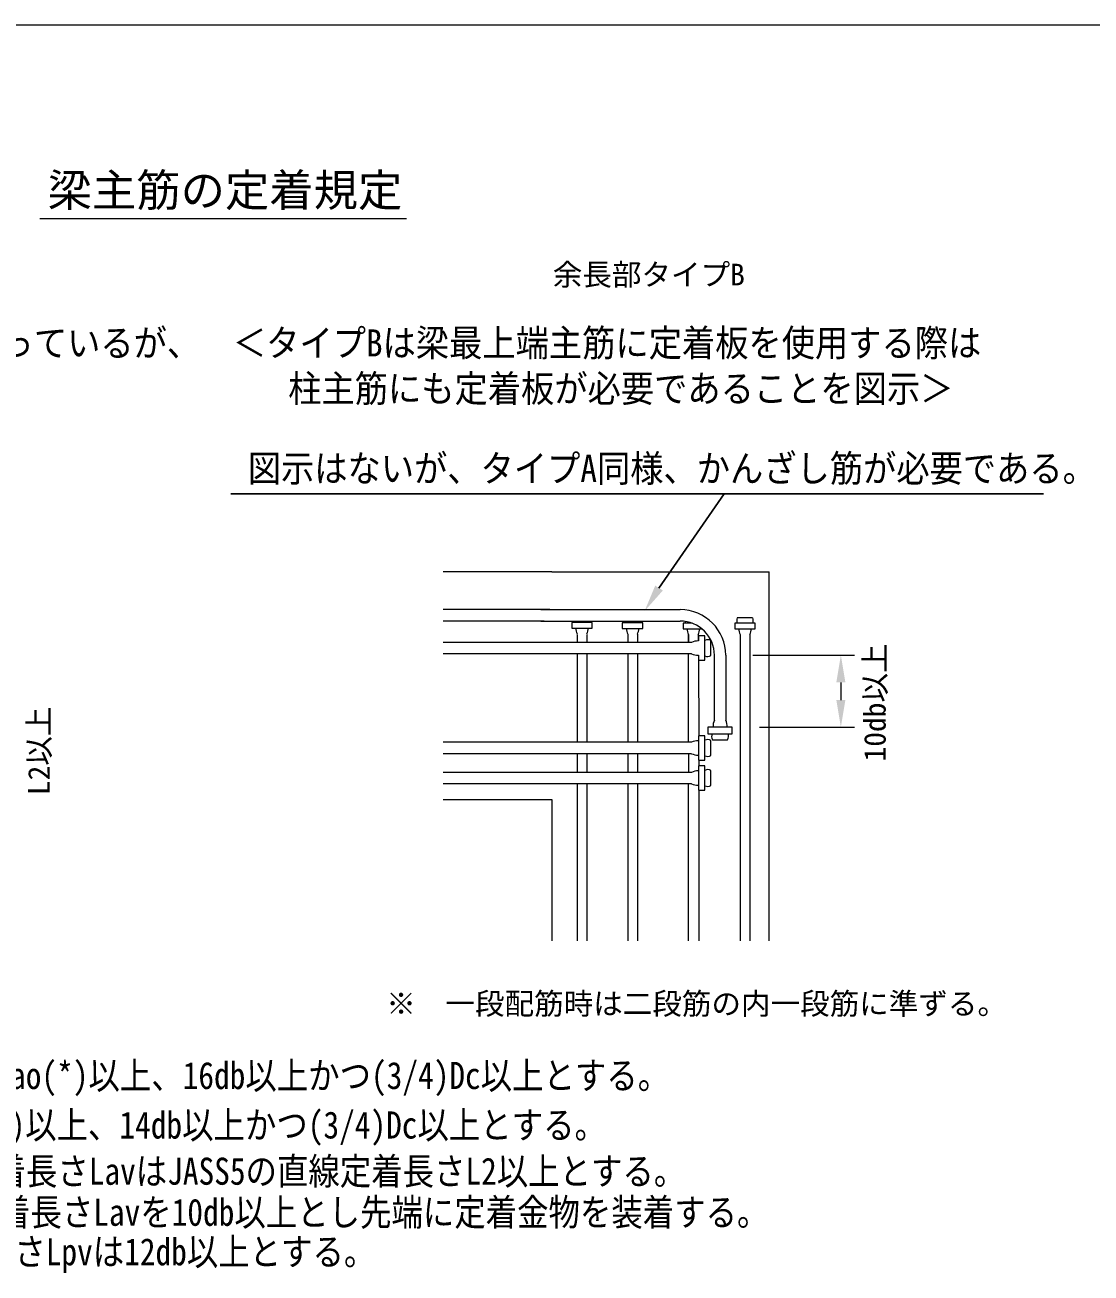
# Model space of a CAD drawing. Units: millimetres, scale not verified. Extents: x -25255 to 25671, y -15462 to 18552.
# Drawn here: x -9146 to -1934, y 1868 to 10316 of the extents above; entities that cross this region are included whole.
import ezdxf
from ezdxf.enums import TextEntityAlignment as Align

# ---------------------------------------------------------------- set-up
doc = ezdxf.new("R2010")
doc.units = ezdxf.units.MM
doc.header["$LTSCALE"] = 100
doc.linetypes.add('DASHED2', pattern=[3, 2, -1])
doc.layers.add('C-1_文字', color=7, linetype='DASHED2')
doc.layers.add('C-2_メモ', color=7, linetype='Continuous', lineweight=18)
doc.layers.add('C-7', color=7, linetype='Continuous', lineweight=18)
doc.styles.add('ＭＳ ゴシック', font='')
doc.styles.get('ＭＳ ゴシック').set_extended_font_data('MS Gothic')

msp = doc.modelspace()

# ---------------------------------------------------------------- linework, layer by layer
at = {"layer": 'C-1_文字', "linetype": 'Continuous'}
for p, q in [((-7752.3, 7141), (-2256.2, 7141)), ((-4858.9, 6504.6), (-4415.3, 7141.4))]:
    msp.add_line(p, q, dxfattribs=at)
at = {"layer": 'C-7', "color": 5}
for p, q in [((-25254.9, 10315.6), (25671, 10315.6)), ((-18470.4, 10315.6), (11043.5, 10315.6)), ((-5581.5, 6613.2), (-6316.9, 6613.2)), ((-5581.5, 6613.2), (-4110.7, 6613.2)), ((-4110.7, 4116.6), (-4110.7, 6613.2))]:
    msp.add_line(p, q, dxfattribs=at)
at = {"layer": 'C-7', "color": 3}
msp.add_line((-9045.3, 9004.9), (-6564.7, 9004.9), dxfattribs=at)
at = {"layer": 'C-7', "color": 1}
for p, q in [((-5594.6, 6358.2), (-6316.9, 6358.2)), ((-5656.9, 6358.2), (-4713.8, 6358.2)), ((-5634, 6281), (-6316.9, 6281)), ((-5656.9, 6281), (-4713.8, 6281)), ((-5446.9, 6270.2), (-5446.9, 6233.2)), ((-5307.9, 6270.2), (-5446.9, 6270.2)), ((-5307.9, 6233.2), (-5307.9, 6270.2)), ((-5105, 6267.9), (-5105, 6230.9)), ((-4966, 6267.9), (-5105, 6267.9)), ((-4966, 6230.9), (-4966, 6267.9)), ((-4344.3, 6265.6), (-4344.3, 6228.5)), ((-4205.3, 6265.6), (-4344.3, 6265.6)), ((-4225.3, 6302.7), (-4327.2, 6302.7)), ((-4205.3, 6228.5), (-4205.3, 6265.6)), ((-5446.9, 6233.2), (-5307.9, 6233.2)), ((-5409.9, 6189.2), (-5409.9, 6136.5)), ((-5345, 6189.2), (-5345, 6136.5)), ((-5105, 6230.9), (-4966, 6230.9)), ((-5067.9, 6191.5), (-5067.9, 6136.5)), ((-5003.1, 6191.5), (-5003.1, 6136.5)), ((-4694.1, 6228.5), (-4567, 6228.5)), ((-4657.1, 6136.5), (-4657.1, 6189.2)), ((-4657.1, 6189.2), (-4657.1, 6136.5)), ((-4657.1, 6189.2), (-4657.1, 6182.9)), ((-4592.2, 6189.2), (-4592.2, 6146.3)), ((-4546.5, 6180.6), (-4590.6, 6180.6)), ((-4590.6, 6180.6), (-4590.6, 6146.4)), ((-4546.5, 6015.2), (-4546.5, 6180.6)), ((-4344.3, 6228.5), (-4205.3, 6228.5)), ((-4307.2, 6189.2), (-4307.2, 4116.6)), ((-4242.4, 6189.2), (-4242.4, 4116.6)), ((-4637.4, 6136.5), (-6316.9, 6136.5)), ((-4505.7, 6046.9), (-4505.7, 6148.8)), ((-4637.4, 6059.3), (-6316.9, 6059.3)), ((-5409.9, 6059.3), (-5409.9, 5460.5)), ((-5345, 6059.3), (-5345, 5460.5)), ((-5067.9, 6059.3), (-5067.9, 5460.5)), ((-5003.1, 6059.3), (-5003.1, 5460.5)), ((-4657.1, 5460.5), (-4657.1, 6059.3)), ((-4590.6, 6049.4), (-4590.6, 6015.2)), ((-4590.6, 6015.2), (-4546.5, 6015.2)), ((-4589.1, 6015.2), (-4588.3, 5504.6)), ((-4482.1, 5609.5), (-4482.1, 6049.3)), ((-4404.9, 6049.3), (-4404.9, 5609.6)), ((-4546.5, 5504.6), (-4590.6, 5504.6)), ((-4590.6, 5504.6), (-4590.6, 5339.2)), ((-4360.8, 5562.7), (-4526.2, 5562.7)), ((-4526.2, 5562.7), (-4526.2, 5518.6)), ((-4526.2, 5518.6), (-4360.8, 5518.6)), ((-4360.8, 5518.6), (-4360.8, 5562.7)), ((-4637.4, 5460.5), (-6316.9, 5460.5)), ((-4505.7, 5370.9), (-4505.7, 5472.8)), ((-4494.5, 5477.9), (-4392.5, 5477.9)), ((-4637.4, 5383.3), (-6316.9, 5383.3)), ((-5409.9, 5383.3), (-5409.9, 5256.9)), ((-5345, 5383.3), (-5345, 5256.9)), ((-5067.9, 5383.3), (-5067.9, 5256.9)), ((-5003.1, 5383.3), (-5003.1, 5256.9)), ((-4657.1, 5383.3), (-4657.1, 5256.9)), ((-4588.3, 5339.2), (-4588.3, 5301)), ((-4637.4, 5256.9), (-6316.9, 5256.9)), ((-4590.6, 5301), (-4590.6, 5135.6)), ((-4546.5, 5301), (-4590.6, 5301)), ((-4505.7, 5167.4), (-4505.7, 5269.3)), ((-4637.4, 5179.7), (-6316.9, 5179.7)), ((-5409.9, 5179.7), (-5409.9, 4116.6)), ((-5345, 5179.7), (-5345, 4116.6)), ((-5067.9, 5179.7), (-5067.9, 4116.6)), ((-5003.1, 5179.7), (-5003.1, 4116.6)), ((-4657.1, 4116.6), (-4657.1, 5179.7)), ((-4590.6, 5135.6), (-4546.5, 5135.6)), ((-4587.8, 5135.6), (-4586.3, 4116.6))]:
    msp.add_line(p, q, dxfattribs=at)
at = {"layer": 'C-7'}
for p, q in [((-4221, 6049.3), (-3534.4, 6049.3)), ((-3626.4, 5865.5), (-3626.4, 5746.6)), ((-4176.9, 5562.7), (-3534.4, 5562.7))]:
    msp.add_line(p, q, dxfattribs=at)
at = {"layer": 'C-7', "color": 1}
for points in [[(-4630.8, 6265.6), (-4694.1, 6265.6), (-4694.1, 6228.5)], [(-4590.6, 5339.2), (-4546.5, 5339.2), (-4546.5, 5504.6)], [(-4546.5, 5135.6), (-4546.5, 5301), (-4590.6, 5301)]]:
    msp.add_lwpolyline(points, dxfattribs=at)
at = {"layer": 'C-7', "color": 5}
msp.add_lwpolyline([(-6316.9, 5073.1), (-5581.5, 5073.1), (-5581.5, 4116.6)], dxfattribs=at)
at = {"layer": 'C-7', "color": 1}
for centre, radius, start, end in [((-4713.8, 6049.3), 308.9, 0, 90), ((-5349.5, 6283.1), 84, 181.42973, 188.7872), ((-5405.4, 6283.1), 84, 351.2128, 358.57027), ((-5007.5, 6280.7), 84, 179.84918, 188.7872), ((-5063.4, 6280.7), 84, 351.2128, 0.15082), ((-4713.8, 6049.3), 231.7, 0, 90), ((-4596.7, 6278.4), 84, 179.89337, 188.7872), ((-4246.8, 6278.4), 84, 163.19823, 188.7872), ((-4302.8, 6278.4), 84, 351.2128, 16.80177), ((-5318.6, 6239.9), 102.3, 183.80152, 206.83146), ((-5436.3, 6239.9), 102.3, 333.16854, 356.19848), ((-4976.7, 6237.6), 102.3, 183.80152, 206.83146), ((-5094.3, 6237.6), 102.3, 333.16854, 356.19848), ((-4565.8, 6235.3), 102.3, 183.80152, 206.83146), ((-4683.4, 6235.3), 102.3, 333.16854, 356.19848), ((-4216, 6235.3), 102.3, 183.80152, 206.83146), ((-4333.6, 6235.3), 102.3, 333.16854, 356.19848), ((-4589.1, 6023.3), 123.1, 90.70738, 113.15156), ((-4527.2, 6114.3), 40.6, 58.08583, 118.29842), ((-4589.1, 6172.4), 123.1, 246.84844, 269.29262), ((-4527.2, 6081.4), 40.6, 241.70158, 301.91417), ((-4368.9, 5561.2), 123.1, 156.84844, 179.29262), ((-4518, 5561.2), 123.1, 0.70738, 23.15156), ((-4460, 5499.4), 40.6, 151.70158, 211.91417), ((-4427, 5499.4), 40.6, 328.08583, 28.29842), ((-4589.1, 5347.3), 123.1, 90.70738, 113.15156), ((-4527.2, 5438.3), 40.6, 58.08583, 118.29842), ((-4589.1, 5496.4), 123.1, 246.84844, 269.29262), ((-4527.2, 5405.4), 40.6, 241.70158, 301.91417), ((-4589.1, 5143.8), 123.1, 90.70738, 113.15156), ((-4589.1, 5143.8), 123.1, 90.70738, 113.15156), ((-4527.2, 5234.8), 40.6, 58.08583, 118.29842), ((-4527.2, 5234.8), 40.6, 58.08583, 118.29842), ((-4589.1, 5292.9), 123.1, 246.84844, 269.29262), ((-4527.2, 5201.9), 40.6, 241.70158, 301.91417)]:
    msp.add_arc(centre, radius, start, end, dxfattribs=at)
at = {"layer": 'C-7'}
for points in [[(-4830.4, 6488.3), (-4954.1, 6348.8), (-4882.3, 6520.8)], [(-3657, 5865.5), (-3595.7, 5865.5), (-3626.4, 6049.3)], [(-3657, 5746.6), (-3595.7, 5746.6), (-3626.4, 5562.7)]]:
    msp.add_solid(points, dxfattribs=at)

# ---------------------------------------------------------------- texts
at = {"layer": 'C-1_文字', "style": 'ＭＳ ゴシック'}
for s, height, p in [('梁主筋の定着規定', 219.9, (-8992.7, 9021.6)), ('余長部タイプB', 146.6, (-5575.2, 8508.8))]:
    msp.add_text(s, height=height, dxfattribs=at).set_placement(p, align=Align.BOTTOM_LEFT)
at = {"layer": 'C-1_文字', "style": 'ＭＳ ゴシック', "width": 0.85}
for s, p in [('①\u3000梁上端筋の投影定着長さLdhは必要定着長Lao(*)以上、16db以上かつ(3/4)Dc以上とする。', (-13708.4, 3058.6)), ('②\u3000梁下端筋の定着長さLagは必要定着長Lao(*)以上、14db以上かつ(3/4)Dc以上とする。', (-13711.1, 2723.6)), ('③\u3000余長部タイプAは余長部曲げ終点からの定着長さLavはJASS5の直線定着長さL2以上とする。', (-13708.2, 2410.7)), ('余長部タイプBは余長部曲げ終点からの定着長さLavを10db以上とし先端に定着金物を装着する。', (-13252.7, 2132.9)), ('また、梁上端筋余長部と柱主筋との重ね長さLpvは12db以上とする。', (-13255.8, 1865.7))]:
    msp.add_text(s, height=183.3, dxfattribs=at).set_placement(p, align=Align.BOTTOM_LEFT)
at = {"layer": 'C-2_メモ', "style": 'ＭＳ ゴシック', "width": 0.9}
for s, p in [('＜タイプA柱主筋が図では定着板となっているが、', (-13023.5, 8016.9)), ('＜タイプBは梁最上端主筋に定着板を使用する際は', (-7739, 8016.9)), ('柱主筋にも定着板が必要であることを図示＞', (-7365.2, 7708.1)), ('図示はないが、タイプA同様、かんざし筋が必要である。', (-7638.8, 7167.8))]:
    msp.add_text(s, height=183.3, dxfattribs=at).set_placement(p, align=Align.BOTTOM_LEFT)
at = {"layer": 'C-2_メモ', "style": 'ＭＳ ゴシック'}
for s, p in [('10db以上', (-3279.2, 5330.7)), ('L2以上', (-8934.4, 5102.6))]:
    msp.add_text(s, height=146.6, rotation=90, dxfattribs=at).set_placement(p, align=Align.BOTTOM_LEFT)
msp.add_text('※\u3000一段配筋時は二段筋の内一段筋に準ずる。', height=146.6, dxfattribs=at).set_placement((-6701.6, 3574.2), align=Align.BOTTOM_LEFT)

doc.saveas('drawing.dxf')
